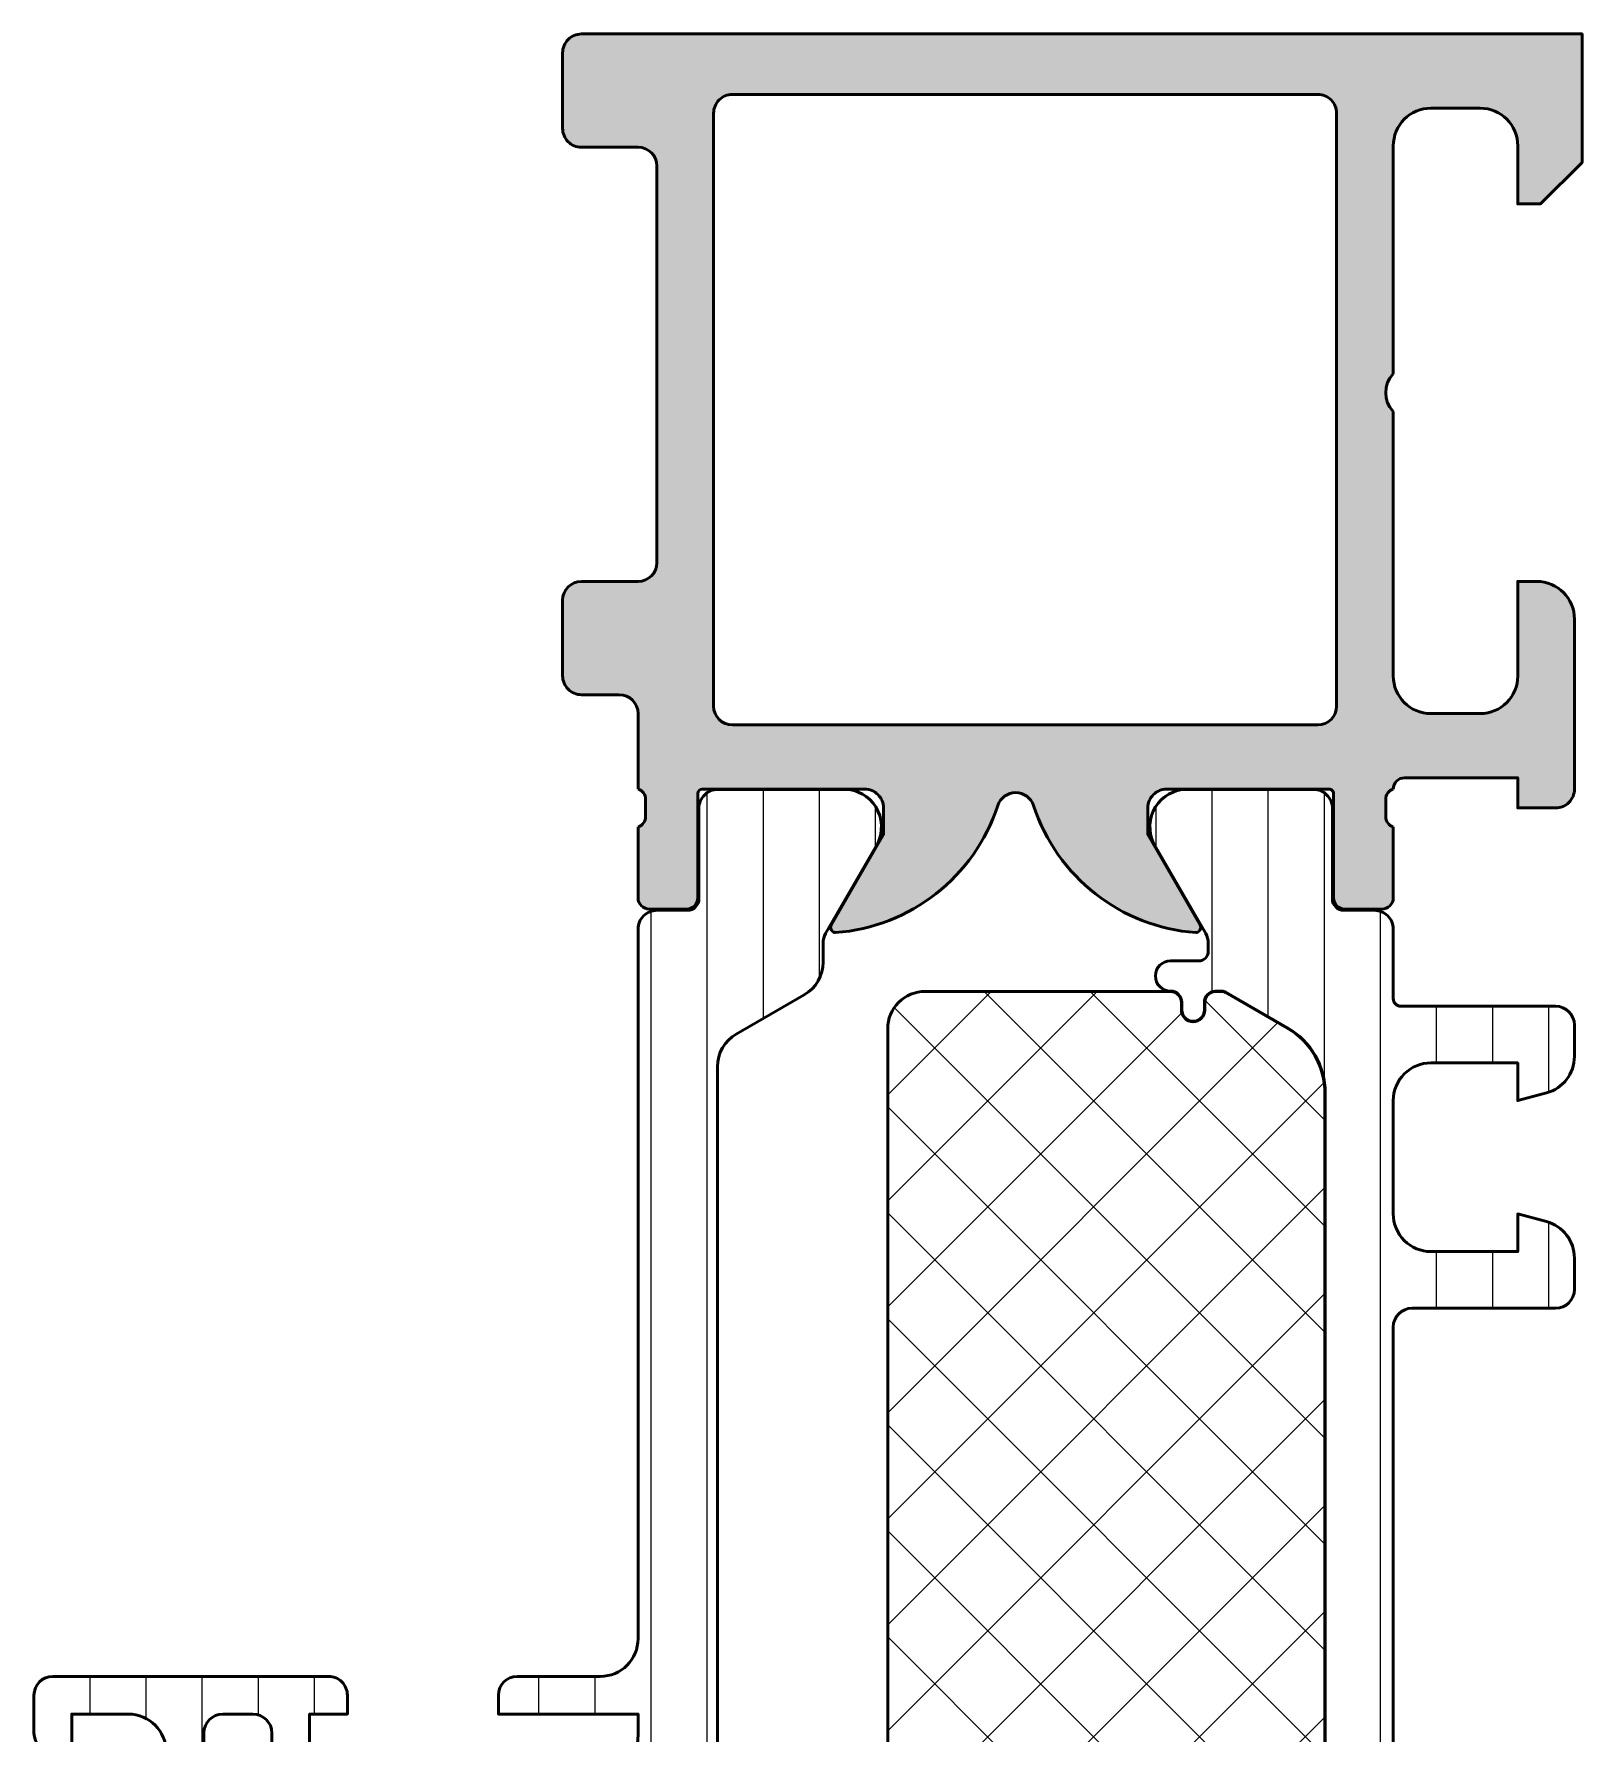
# Model space of a CAD drawing. Extents: x 0 to 71, y 0 to 90.
# Drawn here: x 0 to 41, y 45 to 90 of the extents above; entities that cross this region are included whole.
import ezdxf

# ---------------------------------------------------------------- set-up
doc = ezdxf.new("R2010")
doc.units = 0
for name, color, linetype, lineweight in [('0S-Alu contour', 7, 'Continuous', 50), ('0S-Alu hatch', 252, 'Continuous', 25), ('0S-Plastic contour', 254, 'Continuous', 50), ('0S-Plastic hatch', 253, 'Continuous', 25), ('0S-PT contour', 91, 'Continuous', 50), ('0S-PT hatch', 103, 'Continuous', 25)]:
    doc.layers.add(name, color=color, linetype=linetype, lineweight=lineweight)
pattern_1 = [(90, (0, 0), (-1.4859, 0), [])]

# ---------------------------------------------------------------- blocks, each defined once
blk = doc.blocks.new('245319__EB87BF6F_3D0E_4AD4_B2ED_8E87C9C1F5B0___181157FD_592E_43B1_947E_AB633555C42E_')
at = {"layer": '0S-Plastic hatch'}
h = blk.add_hatch(dxfattribs=at)
h.set_pattern_fill('ANSI31', color=256, scale=0.4680000000000001, angle=45, style=0)
h.set_pattern_definition(pattern_1)
edge = h.paths.add_edge_path()
edge.add_line((35.99999999999975, 66.29000567895663), (35.99999999999975, 64.4500000000472))
edge.add_arc((36.19999999999978, 64.45000000004715), 0.2000000000000384, 180, 269.9999999999919)
edge.add_line((36.19999999999976, 64.25000000004712), (40.29999999999977, 64.25000000004718))
edge.add_ellipse((40.29999999999975, 63.75000000004719), major_axis=(-0.4999999999999858, 0), ratio=1, start_angle=180, end_angle=269.9999999999984, ccw=False)
edge.add_line((40.79999999999974, 63.75000000004719), (40.79999999999974, 62.9192507766728))
edge.add_ellipse((39.79999999999984, 62.91925077667283), major_axis=(-0.999999999999904, 0), ratio=1, start_angle=104.9999999999985, end_angle=180, ccw=False)
edge.add_line((40.05881904510231, 61.95332495038385), (39.29999999999974, 61.75000000004718))
edge.add_line((39.29999999999974, 61.75000000004718), (39.29999999999974, 62.75000000004711))
edge.add_line((39.29999999999974, 62.75000000004711), (36.99999999999978, 62.75000000004716))
edge.add_arc((36.99999999999974, 61.75000000004715), 1.000000000000007, 89.99999999999797, 180)
edge.add_line((35.99999999999974, 61.75000000004715), (35.99999999999975, 58.75000000004716))
edge.add_arc((36.99999999999975, 58.75000000004717), 1.000000000000007, 180, 270.0000000000017)
edge.add_line((36.99999999999978, 57.75000000004716), (39.29999999999974, 57.75000000004716))
edge.add_line((39.29999999999974, 57.75000000004716), (39.29999999999974, 58.75000000004717))
edge.add_line((39.29999999999974, 58.75000000004717), (40.05881904510228, 58.54667504971059))
edge.add_ellipse((39.79999999999979, 57.58074922342157), major_axis=(-0.9999999999999568, 0), ratio=1, start_angle=180, end_angle=255.00000000000068, ccw=False)
edge.add_line((40.79999999999974, 57.58074922342157), (40.79999999999974, 56.75000000004715))
edge.add_ellipse((40.29999999999977, 56.75000000004712), major_axis=(-0.4999999999999681, 0), ratio=1, start_angle=90.00000000000489, end_angle=180, ccw=False)
edge.add_line((40.29999999999981, 56.25000000004715), (36.49999999999975, 56.25000000004716))
edge.add_arc((36.49999999999976, 55.75000000004715), 0.5000000000000071, 90.0000000000016, 180)
edge.add_line((35.99999999999975, 55.75000000004715), (35.99999999999975, 26.74999999999995))
edge.add_arc((36.49999999999973, 26.74999999999996), 0.4999999999999858, 180, 270.0000000000017)
edge.add_line((36.49999999999975, 26.24999999999998), (40.29999999999978, 26.24999999999998))
edge.add_ellipse((40.29999999999978, 25.75000000000001), major_axis=(-0.4999999999999645, 0), ratio=1, start_angle=180, end_angle=269.9999999999992, ccw=False)
edge.add_line((40.79999999999974, 25.75000000000001), (40.79999999999975, 24.91925077662567))
edge.add_ellipse((39.79999999999966, 24.91925077662568), major_axis=(-1.000000000000092, 0), ratio=1, start_angle=104.9999999999998, end_angle=180, ccw=False)
edge.add_line((40.0588190451022, 23.95332495033652), (39.29999999999974, 23.75000000000003))
edge.add_line((39.29999999999974, 23.75000000000003), (39.29999999999974, 24.74999999999995))
edge.add_line((39.29999999999974, 24.74999999999995), (36.99999999999973, 24.74999999999992))
edge.add_arc((36.99999999999968, 23.74999999999999), 0.999999999999936, 89.99999999999714, 180)
edge.add_line((35.99999999999975, 23.74999999999999), (35.99999999999975, 20.74999999999998))
edge.add_arc((36.99999999999974, 20.74999999999997), 1, 180, 270)
edge.add_line((36.99999999999974, 19.74999999999997), (39.29999999999974, 19.74999999999998))
edge.add_line((39.29999999999974, 19.74999999999998), (39.29999999999974, 20.74999999999998))
edge.add_line((39.29999999999974, 20.74999999999998), (40.05881904510228, 20.54667504966336))
edge.add_ellipse((39.79999999999975, 19.58074922337431), major_axis=(-0.999999999999984, 0), ratio=1, start_angle=180, end_angle=254.999999999999, ccw=False)
edge.add_line((40.79999999999974, 19.58074922337431), (40.79999999999974, 18.74999999999992))
edge.add_ellipse((40.29999999999975, 18.74999999999991), major_axis=(-0.4999999999999929, 0), ratio=1, start_angle=90.0000000000008, end_angle=180, ccw=False)
edge.add_line((40.29999999999975, 18.24999999999992), (36.19999999999973, 18.24999999999998))
edge.add_arc((36.19999999999977, 18.04999999999996), 0.2000000000000206, 90.0000000000122, 180)
edge.add_line((35.99999999999975, 18.04999999999996), (35.99999999999975, 16.20999432109047))
edge.add_ellipse((35.50000267890206, 16.20999432109047), major_axis=(-0.4999973210976875, 0), ratio=1, start_angle=89.99969301797472, end_angle=180, ccw=False)
edge.add_line((35.49999999999287, 15.70999699999996), (34.68966866665951, 15.70999699999996))
edge.add_arc((34.68966866665951, 15.40999699999995), 0.3000000000000114, 90, 180)
edge.add_line((34.3896686666595, 15.40999699999995), (34.39000061705653, 13.00999861706367))
edge.add_ellipse((33.89000463961791, 13.00999597743858), major_axis=(-0.4999959774455904, 0), ratio=1, start_angle=89.99969751881582, end_angle=180.0003024817733, ccw=False)
edge.add_line((33.89000199999285, 12.50999999999996), (30.41346050189336, 12.50999999999996))
edge.add_ellipse((30.55577115088471, 13.4998180747228), major_axis=(-0.9999960709244707, 0), ratio=1, start_angle=-32.727016099840625, end_angle=81.8183919481001, ccw=False)
edge.add_line((29.71451850189337, 14.04045299999995), (31.03303562435068, 16.32419195977532))
edge.add_arc((30.60002365369275, 16.57419118792778), 0.4999989808088478, 330.0000347009659, 360.0057751235545)
edge.add_line((31.10002263196169, 16.57424158528533), (31.09999999999033, 16.7999999999824))
edge.add_arc((30.84999999997285, 16.79999999998248), 0.2500000000174793, 0, 89.99999999999349)
edge.add_line((30.84999999997288, 17.04999999999996), (30.09959336060875, 17.04999999999999))
edge.add_ellipse((30.09959336060875, 17.44925907311674), major_axis=(-0.3992590731167524, 0), ratio=1, start_angle=-90, end_angle=90, ccw=False)
edge.add_arc((30.09959336060881, 18.15000000000003), 0.301481853766532, 269.9999999999892, 360)
edge.add_line((30.40107521437534, 18.15000000000003), (30.40107521437533, 18.35057079528622))
edge.add_ellipse((30.7005044190891, 18.35057079528619), major_axis=(-0.2994292047137676, 0), ratio=1, start_angle=180, end_angle=360, ccw=False)
edge.add_line((30.99993362380287, 18.35057079528617), (30.99993362380286, 18.14999999999993))
edge.add_arc((31.29993362380281, 18.14999999999994), 0.2999999999999474, 180, 266.6063607285442)
edge.add_line((31.28217495791437, 17.85052607828749), (31.46501280946028, 17.85052607828744))
edge.add_arc((31.46501280946004, 18.05052607828744), 0.2000000000000028, 270.0000000000692, 300.0000000000661)
edge.add_line((31.56501280946024, 17.87732099753067), (33.19999999999974, 18.82128129211018))
edge.add_arc((32.19999999999978, 20.55333209967904), 1.999999999999963, 299.9999999999989, 360)
edge.add_line((34.19999999999975, 20.55333209967904), (34.19999999999973, 61.94666790036814))
edge.add_arc((32.19999999999983, 61.94666790036811), 1.999999999999907, 0, 60.00000000000036)
edge.add_line((33.19999999999977, 63.67871870793692), (31.56501280946021, 64.62267900251663))
edge.add_arc((31.4650128094603, 64.44947392175968), 0.2000000000000152, 60.0000000000326, 90.00000000003052)
edge.add_line((31.46501280946019, 64.6494739217597), (31.28217495791439, 64.64947392175966))
edge.add_arc((31.29993362380283, 64.3500000000472), 0.2999999999999647, 93.39363927145564, 180)
edge.add_line((30.99993362380287, 64.3500000000472), (30.99993362380285, 64.14942920476093))
edge.add_ellipse((30.7005044190891, 64.14942920476093), major_axis=(-0.2994292047137605, 0), ratio=1, start_angle=0, end_angle=180, ccw=False)
edge.add_line((30.40107521437533, 64.14942920476093), (30.40107521437533, 64.35000000004713))
edge.add_arc((30.09959336060877, 64.35000000004706), 0.3014818537665675, 0, 90.00000000000273)
edge.add_ellipse((30.09959336060875, 65.05074092693039), major_axis=(-0.3992590731167524, 0), ratio=1, start_angle=-90, end_angle=90, ccw=False)
edge.add_line((30.09959336060875, 65.45000000004714), (30.84999999997284, 65.45000000004717))
edge.add_arc((30.84999999997285, 65.70000000006466), 0.2500000000174936, 269.9999999999984, 360)
edge.add_line((31.09999999999034, 65.70000000006465), (31.10002263196169, 65.9257584147615))
edge.add_arc((30.6000226344741, 65.92580853907533), 0.5000000000000318, 359.9942561767659, 389.9999965993444)
edge.add_line((31.03303535120451, 66.1758085133749), (29.71451850189337, 68.45954700004715))
edge.add_ellipse((30.5557711508847, 69.0001819253243), major_axis=(-0.9999960709244641, 0), ratio=1, start_angle=-81.81839194810101, end_angle=32.72701609984068, ccw=False)
edge.add_line((30.41346050189336, 69.99000000004715), (33.89000199999284, 69.99000000004715))
edge.add_ellipse((33.89000463961791, 69.49000402260852), major_axis=(-0.4999959774455975, 0), ratio=1, start_angle=179.9996975182268, end_angle=270.00030248118503, ccw=False)
edge.add_line((34.39000061705654, 69.49000138297832), (34.3896686666595, 67.09000300004716))
edge.add_arc((34.68966866665951, 67.09000300004716), 0.3000000000000114, 180, 269.9999999999986)
edge.add_line((34.68966866665951, 66.79000300004715), (35.49999999999287, 66.79000300004715))
edge.add_ellipse((35.50000267890205, 66.29000567895663), major_axis=(-0.4999973210976948, 0), ratio=1, start_angle=180, end_angle=270.00030698202454, ccw=False)
at = {"layer": '0S-Plastic contour', "color": 7}
for points in [[(30.41346050189336, 69.99000000004715), (33.89000199999284, 69.99000000004715)], [(34.39000061705654, 69.49000138297832), (34.3896686666595, 67.09000300004716)], [(31.03303535120451, 66.1758085133749), (29.71451850189337, 68.45954700004715)], [(34.68966866665951, 66.79000300004715), (35.49999999999287, 66.79000300004715)], [(35.99999999999975, 66.29000567895663), (35.99999999999975, 64.4500000000472)], [(31.09999999999034, 65.70000000006465), (31.10002263196169, 65.9257584147615)], [(30.09959336060875, 65.45000000004714), (30.84999999997284, 65.45000000004717)], [(31.46501280946019, 64.6494739217597), (31.28217495791439, 64.64947392175966)], [(33.19999999999977, 63.67871870793692), (31.56501280946021, 64.62267900251663)], [(30.40107521437533, 64.14942920476093), (30.40107521437533, 64.35000000004713)], [(30.99993362380287, 64.3500000000472), (30.99993362380285, 64.14942920476093)], [(36.19999999999976, 64.25000000004712), (40.29999999999977, 64.25000000004718)], [(40.79999999999974, 63.75000000004719), (40.79999999999974, 62.9192507766728)], [(40.05881904510231, 61.95332495038385), (39.29999999999974, 61.75000000004718), (39.29999999999974, 62.75000000004711), (36.99999999999978, 62.75000000004716)], [(34.19999999999975, 20.55333209967904), (34.19999999999973, 61.94666790036814)], [(35.99999999999974, 61.75000000004715), (35.99999999999975, 58.75000000004716)], [(36.99999999999978, 57.75000000004716), (39.29999999999974, 57.75000000004716), (39.29999999999974, 58.75000000004717), (40.05881904510228, 58.54667504971059)], [(40.79999999999974, 57.58074922342157), (40.79999999999974, 56.75000000004715)], [(40.29999999999981, 56.25000000004715), (36.49999999999975, 56.25000000004716)], [(35.99999999999975, 55.75000000004715), (35.99999999999975, 26.74999999999995)], [(36.49999999999975, 26.24999999999998), (40.29999999999978, 26.24999999999998)], [(40.79999999999974, 25.75000000000001), (40.79999999999975, 24.91925077662567)], [(40.0588190451022, 23.95332495033652), (39.29999999999974, 23.75000000000003), (39.29999999999974, 24.74999999999995), (36.99999999999973, 24.74999999999992)], [(35.99999999999975, 23.74999999999999), (35.99999999999975, 20.74999999999998)], [(36.99999999999974, 19.74999999999997), (39.29999999999974, 19.74999999999998), (39.29999999999974, 20.74999999999998), (40.05881904510228, 20.54667504966336)], [(40.79999999999974, 19.58074922337431), (40.79999999999974, 18.74999999999992)], [(31.56501280946024, 17.87732099753067), (33.19999999999974, 18.82128129211018)], [(30.40107521437534, 18.15000000000003), (30.40107521437533, 18.35057079528622)], [(30.99993362380287, 18.35057079528617), (30.99993362380286, 18.14999999999993)], [(35.99999999999975, 18.04999999999996), (35.99999999999975, 16.20999432109047)], [(40.29999999999975, 18.24999999999992), (36.19999999999973, 18.24999999999998)], [(31.28217495791437, 17.85052607828749), (31.46501280946028, 17.85052607828744)], [(30.84999999997288, 17.04999999999996), (30.09959336060875, 17.04999999999999)], [(31.10002263196169, 16.57424158528533), (31.09999999999033, 16.7999999999824)], [(29.71451850189337, 14.04045299999995), (31.03303562435068, 16.32419195977532)], [(34.3896686666595, 15.40999699999995), (34.39000061705653, 13.00999861706367)], [(35.49999999999287, 15.70999699999996), (34.68966866665951, 15.70999699999996)], [(33.89000199999285, 12.50999999999996), (30.41346050189336, 12.50999999999996)]]:
    blk.add_lwpolyline(points, dxfattribs=at)
at = {"layer": '0S-Plastic contour', "color": 7, "extrusion": (0, 0, -1)}
for centre, radius, start, end in [((-30.5557711508847, 69.0001819253243), 0.9999960709244641, 327.2729839001593, 81.81839194810097), ((-33.89000463961791, 69.49000402260852), 0.4999959774455975, 89.99969751881494, 180.0003024817733), ((-35.50000267890205, 66.29000567895663), 0.4999973210976948, 89.99969301797543, 180), ((-30.09959336060875, 65.05074092693039), 0.3992590731167524, 270, 90), ((-30.7005044190891, 64.14942920476093), 0.2994292047137605, 180, 0), ((-40.29999999999975, 63.75000000004719), 0.4999999999999858, 90.0000000000016, 180), ((-39.79999999999984, 62.91925077667283), 0.999999999999904, 180, 255.0000000000015), ((-39.79999999999979, 57.58074922342157), 0.9999999999999568, 104.9999999999993, 180), ((-40.29999999999977, 56.75000000004712), 0.4999999999999681, 180, 269.9999999999951), ((-40.29999999999978, 25.75000000000001), 0.4999999999999645, 90.00000000000081, 180), ((-39.79999999999966, 24.91925077662568), 1.000000000000092, 180, 255.0000000000002), ((-39.79999999999975, 19.58074922337431), 0.999999999999984, 105.000000000001, 180), ((-30.7005044190891, 18.35057079528619), 0.2994292047137676, 0, 180), ((-40.29999999999975, 18.74999999999991), 0.4999999999999929, 180, 269.9999999999992), ((-30.09959336060875, 17.44925907311674), 0.3992590731167524, 270, 90), ((-35.50000267890206, 16.20999432109047), 0.4999973210976876, 180, 270.0003069820253), ((-30.55577115088471, 13.4998180747228), 0.9999960709244707, 278.1816080518999, 32.72701609984063), ((-33.89000463961791, 13.00999597743858), 0.4999959774455904, 179.9996975182267, 270.0003024811842)]:
    blk.add_arc(centre, radius, start, end, dxfattribs=at)
at = {"layer": '0S-Plastic contour', "color": 7}
for centre, radius, start, end in [((34.68966866665951, 67.09000300004716), 0.3000000000000114, 180, 269.9999999999986), ((30.6000226344741, 65.92580853907533), 0.5000000000000318, 359.9942561767659, 29.99999659934434), ((30.84999999997285, 65.70000000006466), 0.2500000000174936, 269.9999999999984, 0), ((30.09959336060877, 64.35000000004706), 0.3014818537665675, 0, 90.00000000000273), ((31.29993362380283, 64.3500000000472), 0.2999999999999647, 93.39363927145564, 180), ((31.4650128094603, 64.44947392175968), 0.2000000000000152, 60.0000000000326, 90.00000000003052), ((36.19999999999978, 64.45000000004715), 0.2000000000000384, 180, 269.9999999999919), ((32.19999999999983, 61.94666790036811), 1.999999999999907, 0, 60.00000000000036), ((36.99999999999974, 61.75000000004715), 1.000000000000007, 89.99999999999797, 180), ((36.99999999999975, 58.75000000004717), 1.000000000000007, 180, 270.0000000000017), ((36.49999999999976, 55.75000000004715), 0.5000000000000071, 90.0000000000016, 180), ((36.49999999999973, 26.74999999999996), 0.4999999999999858, 180, 270.0000000000017), ((36.99999999999968, 23.74999999999999), 0.999999999999936, 89.99999999999714, 180), ((36.99999999999974, 20.74999999999997), 1, 180, 270), ((32.19999999999978, 20.55333209967904), 1.999999999999963, 299.9999999999989, 0), ((30.09959336060881, 18.15000000000003), 0.301481853766532, 269.9999999999892, 0), ((31.29993362380281, 18.14999999999994), 0.2999999999999474, 180, 266.6063607285442), ((36.19999999999977, 18.04999999999996), 0.2000000000000206, 90.0000000000122, 180), ((31.46501280946004, 18.05052607828744), 0.2000000000000028, 270.0000000000692, 300.0000000000661), ((30.84999999997285, 16.79999999998248), 0.2500000000174793, 0, 89.99999999999349), ((30.60002365369275, 16.57419118792778), 0.4999989808088478, 330.0000347009659, 0.0057751235544622), ((34.68966866665951, 15.40999699999995), 0.3000000000000114, 90, 180)]:
    blk.add_arc(centre, radius, start, end, dxfattribs=at)
blk = doc.blocks.new('465380__1A079F5E_1684_4C01_B146_A7BC6C5AA11B_')
at = {"layer": '0S-PT hatch'}
h = blk.add_hatch(dxfattribs=at)
h.set_pattern_fill('ANSI37', color=256, scale=0.625, angle=90, style=0)
h.set_pattern_definition([(135, (0, 0), (-1.403165018917055, -1.403165018917055), []), (225, (0, 0), (1.403165018917055, -1.403165018917055), [])])
edge = h.paths.add_edge_path()
edge.add_line((23.59999999999975, 17.85979668030449), (30.10107521437534, 17.85979668030448))
edge.add_arc((30.10107521437533, 18.14979668030449), 0.2900000000000098, 270.0000000000014, 360)
edge.add_line((30.39107521437534, 18.14979668030449), (30.39107521437534, 18.35036747559074))
edge.add_ellipse((30.7005044190891, 18.35036747559074), major_axis=(-0.3094292047137586, 0), ratio=1, start_angle=180, end_angle=360, ccw=False)
edge.add_line((31.00993362380286, 18.35036747559074), (31.00993362380286, 18.14979668030449))
edge.add_arc((31.29993362380285, 18.14979668030449), 0.2899999999999849, 180, 266.5483281938148)
edge.add_line((31.28247370832801, 17.86032275859201), (31.46501280946021, 17.86032275859201))
edge.add_arc((31.4650128094602, 18.050322758592), 0.1899999999999906, 270.0000000000021, 300.000000000002)
edge.add_line((31.5600128094602, 17.88577793187296), (33.19499999999974, 18.82973822645254))
edge.add_arc((32.19999999999976, 20.55312877998357), 1.989999999999987, 299.9999999999994, 360)
edge.add_line((34.18999999999975, 20.55312877998357), (34.18999999999974, 61.9464645806726))
edge.add_arc((32.19999999999976, 61.9464645806726), 1.98999999999998, 0, 60.00000000000021)
edge.add_line((33.19499999999974, 63.66985513420361), (31.56001280946018, 64.61381542878318))
edge.add_arc((31.4650128094602, 64.4492706020642), 0.1899999999999257, 59.99999999999241, 89.99999999999358)
edge.add_line((31.46501280946022, 64.63927060206414), (31.28247370832781, 64.63927060206414))
edge.add_arc((31.29993362380286, 64.34979668035166), 0.2900000000000036, 93.45167180623, 180)
edge.add_line((31.00993362380286, 64.34979668035166), (31.00993362380285, 64.1492258850654))
edge.add_ellipse((30.69996681190129, 64.1492258850654), major_axis=(-0.3099668119015604, 0), ratio=1, start_angle=0, end_angle=180, ccw=False)
edge.add_line((30.38999999999973, 64.1492258850654), (30.38999999999973, 64.34979668030448))
edge.add_arc((30.09959336060872, 64.34979668030446), 0.2904066393910085, 0, 90.0000000000042)
edge.add_line((30.0995933606087, 64.64020331969547), (23.60000000001702, 64.64020331974258))
edge.add_arc((23.59999999999972, 63.65020331974261), 0.9899999999999664, 89.99999999899825, 180)
edge.add_line((22.60999999999975, 63.65020331974261), (22.60999999999974, 18.84979668030448))
edge.add_arc((23.59999999999975, 18.84979668030449), 0.9900000000000019, 180, 270)
at = {"layer": '0S-PT contour', "color": 7}
for points in [[(30.0995933606087, 64.64020331969547), (23.60000000001702, 64.64020331974258)], [(31.46501280946022, 64.63927060206414), (31.28247370832781, 64.63927060206414)], [(33.19499999999974, 63.66985513420361), (31.56001280946018, 64.61381542878318)], [(30.38999999999973, 64.1492258850654), (30.38999999999973, 64.34979668030448)], [(31.00993362380286, 64.34979668035166), (31.00993362380285, 64.1492258850654)], [(22.60999999999975, 63.65020331974261), (22.60999999999974, 18.84979668030448)], [(34.18999999999975, 20.55312877998357), (34.18999999999974, 61.9464645806726)], [(31.5600128094602, 17.88577793187296), (33.19499999999974, 18.82973822645254)], [(30.39107521437534, 18.14979668030449), (30.39107521437534, 18.35036747559074)], [(31.00993362380286, 18.35036747559074), (31.00993362380286, 18.14979668030449)], [(23.59999999999975, 17.85979668030449), (30.10107521437534, 17.85979668030448)], [(31.28247370832801, 17.86032275859201), (31.46501280946021, 17.86032275859201)]]:
    blk.add_lwpolyline(points, dxfattribs=at)
for centre, radius, start, end in [((23.59999999999972, 63.65020331974261), 0.9899999999999664, 89.99999999899825, 180), ((30.09959336060872, 64.34979668030446), 0.2904066393910085, 0, 90.0000000000042), ((31.29993362380286, 64.34979668035166), 0.2900000000000036, 93.45167180623, 180), ((31.4650128094602, 64.4492706020642), 0.1899999999999257, 59.99999999999241, 89.99999999999358), ((32.19999999999976, 61.9464645806726), 1.98999999999998, 0, 60.00000000000021), ((32.19999999999976, 20.55312877998357), 1.989999999999987, 299.9999999999994, 0), ((23.59999999999975, 18.84979668030449), 0.9900000000000019, 180, 270), ((30.10107521437533, 18.14979668030449), 0.2900000000000098, 270.0000000000014, 0), ((31.29993362380285, 18.14979668030449), 0.2899999999999849, 180, 266.5483281938148), ((31.4650128094602, 18.050322758592), 0.1899999999999906, 270.0000000000021, 300.000000000002)]:
    blk.add_arc(centre, radius, start, end, dxfattribs=at)
at = {"layer": '0S-PT contour', "color": 7, "extrusion": (0, 0, -1)}
for centre, radius, start, end in [((-30.69996681190129, 64.1492258850654), 0.3099668119015604, 180, 0), ((-30.7005044190891, 18.35036747559074), 0.3094292047137586, 0, 180)]:
    blk.add_arc(centre, radius, start, end, dxfattribs=at)
blk = doc.blocks.new('245319__BC444FE0_4635_49BE_BCD5_2FB3106B69DB___D9DA231F_C6B2_4F55_BB25_61499AB51824_')
at = {"layer": '0S-Plastic hatch'}
h = blk.add_hatch(dxfattribs=at)
h.set_pattern_fill('ANSI31', color=256, scale=0.4680000000000001, angle=45, style=0)
h.set_pattern_definition(pattern_1)
edge = h.paths.add_edge_path()
edge.add_line((16.00004199033086, 66.2900056789164), (16.00004199033084, 47.50005420464279))
edge.add_ellipse((15.00004199033083, 47.50005420464279), major_axis=(-1.000000000000007, 0), ratio=1, start_angle=90, end_angle=180, ccw=False)
edge.add_line((15.00004199033083, 46.50005420464277), (12.80004199033102, 46.50005420464277))
edge.add_arc((12.80004199033104, 46.00005420464277), 0.5000000000000071, 90.0000000000016, 180)
edge.add_line((12.30004199033103, 46.00005420464277), (12.30004199033104, 45.50005420464278))
edge.add_line((12.30004199033104, 45.50005420464278), (16.00004199033083, 45.50005420464278))
edge.add_line((16.00004199033083, 45.50005420464278), (16.00004199033083, 45.00005420464278))
edge.add_ellipse((14.00004199033084, 45.00005420464278), major_axis=(-1.999999999999992, 0), ratio=1, start_angle=90, end_angle=180, ccw=False)
edge.add_line((14.00004199033084, 43.00005420464279), (8.300041990331025, 43.00005420464277))
edge.add_ellipse((8.300041990331032, 44.00005420464276), major_axis=(-0.9999999999999928, 0), ratio=1, start_angle=0, end_angle=89.9999999999996, ccw=False)
edge.add_line((7.300041990331038, 44.00005420464276), (7.300041990331031, 45.50005420464277))
edge.add_line((7.300041990331031, 45.50005420464277), (8.300041990331039, 45.50005420464278))
edge.add_line((8.300041990331039, 45.50005420464278), (8.300041990331039, 46.00005420464277))
edge.add_arc((7.800041990331038, 46.00005420464277), 0.5, 0, 90.00000000000081)
edge.add_line((7.800041990331031, 46.50005420464277), (0.500041990330857, 46.50000000000002))
edge.add_arc((0.500041990330857, 46.00000000000002), 0.5, 90, 180)
edge.add_line((4.19903308568e-05, 46.00000000000002), (4.19903308568e-05, 45.00005420464279))
edge.add_arc((0.500041990330857, 45.00005420464278), 0.5, 180, 270)
edge.add_line((0.500041990330857, 44.50005420464278), (1.000041990330856, 44.50005420464278))
edge.add_line((1.000041990330856, 44.50005420464278), (1.000041990330856, 45.50005420464278))
edge.add_line((1.000041990330856, 45.50005420464278), (2.500041990330856, 45.50005420464278))
edge.add_ellipse((2.500041990330856, 44.50005420464278), major_axis=(-1, 0), ratio=1, start_angle=180, end_angle=270, ccw=False)
edge.add_line((3.500041990330856, 44.50005420464278), (3.500041990330856, 40.50005420464279))
edge.add_ellipse((2.500041990330856, 40.50005420464278), major_axis=(-1, 0), ratio=1, start_angle=90, end_angle=180, ccw=False)
edge.add_line((2.500041990330856, 39.50005420464278), (1.000041990330856, 39.50005420464278))
edge.add_line((1.000041990330856, 39.50005420464278), (1.000041990330856, 40.50005420464278))
edge.add_line((1.000041990330856, 40.50005420464278), (0.5000000000000285, 40.50005420464278))
edge.add_arc((0.5000000000000285, 40.00005420464278), 0.5, 90, 180)
edge.add_line((2.84e-14, 40.00005420464278), (1.42e-14, 16.20999432108365))
edge.add_arc((0.4999973210908309, 16.20999432108365), 0.4999973210908167, 180, 270.0003069820262)
edge.add_line((0.5000000000000285, 15.70999700000001), (1.310331333333365, 15.70999700000001))
edge.add_ellipse((1.310331333333351, 15.40999700000002), major_axis=(-0.2999999999999989, 0), ratio=1, start_angle=180, end_angle=269.99999999999727, ccw=False)
edge.add_line((1.61033133333335, 15.40999700000002), (1.609999382936337, 13.00999861706371))
edge.add_arc((2.109995360374952, 13.00999597743863), 0.4999959774455833, 179.9996975182267, 270.0003024811867)
edge.add_line((2.109998000000032, 12.51000000000002), (5.438166910264541, 12.51000000000001))
edge.add_arc((5.438166910264541, 13.51000000000001), 1.000000000000001, 270, 389.5194087327976)
edge.add_line((6.308355749616824, 14.00271836160909), (4.521986761255675, 17.08262158262516))
edge.add_ellipse((4.980014086611419, 17.36313034030484), major_axis=(-0.5370979369794057, 0), ratio=1, start_angle=-88.32945715023197, end_angle=31.484469290444395, ccw=False)
edge.add_line((4.964356423750274, 17.90000000000006), (17.60004199033066, 17.89999999999989))
edge.add_arc((17.60004199033067, 18.39999999999989), 0.4999999999999965, 269.9999999999992, 360)
edge.add_line((18.10004199033067, 18.39999999999989), (18.10004199033067, 62.64722325026709))
edge.add_ellipse((19.10004199033066, 62.64722325026711), major_axis=(-0.9999999999999857, 0), ratio=1, start_angle=299.99999999999943, end_angle=360, ccw=False)
edge.add_line((18.60004199033067, 63.51324865405154), (20.40004199033056, 64.55247913859273))
edge.add_arc((19.90004199033068, 65.41850454237716), 0.9999999999999513, 299.9999999999941, 360)
edge.add_line((20.90004199033063, 65.41850454237716), (20.90004199033067, 65.92584774310484))
edge.add_ellipse((21.40004199033061, 65.92584774310482), major_axis=(-0.4999999999999432, 0), ratio=1, start_angle=330.00000340065725, end_angle=360, ccw=False)
edge.add_line((20.96702927360028, 66.17584771740434), (22.2855234884303, 68.45954700000001))
edge.add_arc((21.44427083943895, 69.00018192527718), 0.9999960709244836, 327.2729839001591, 441.8183919481005)
edge.add_line((21.5865814884303, 69.99000000000004), (18.11003999033087, 69.99000000000004))
edge.add_arc((18.11003735070579, 69.49000402256141), 0.4999959774455975, 89.9996975188125, 180.0003024817733)
edge.add_line((17.61004137326716, 69.49000138293121), (17.61037332366417, 67.090003))
edge.add_ellipse((17.31037332366419, 67.09000300000001), major_axis=(-0.2999999999999758, 0), ratio=1, start_angle=89.99999999999591, end_angle=180, ccw=False)
edge.add_line((17.31037332366417, 66.79000300000004), (16.50004199033083, 66.79000299999998))
edge.add_arc((16.50003931142162, 66.2900056789164), 0.4999973210907599, 89.99969301797297, 180)
edge = h.paths.add_edge_path()
edge.add_line((8.300041990331051, 42.00005420464278), (14.05127620203449, 42.00005420464276))
edge.add_ellipse((14.05127620203449, 41.50005420464276), major_axis=(-0.5, 0), ratio=1, start_angle=152.0000000000005, end_angle=270, ccw=False)
edge.add_line((14.49274999846396, 41.26531842324982), (9.79322121597032, 32.42679026735722))
edge.add_ellipse((9.351747419540857, 32.66152604875017), major_axis=(-0.5000000000000014, 0), ratio=1, start_angle=32.999999999999716, end_angle=151.9999999999997, ccw=False)
edge.add_line((8.932412135568143, 32.38920653124266), (4.580706706358142, 39.09024525452482))
edge.add_ellipse((5.000041990330856, 39.36256477203233), major_axis=(-0.5000000000000008, 0), ratio=1, start_angle=0, end_angle=32.999999999999716, ccw=False)
edge.add_line((4.500041990330856, 39.36256477203233), (4.500041990330856, 45.00005420464279))
edge.add_ellipse((5.000041990330856, 45.00005420464278), major_axis=(-0.5, 0), ratio=1, start_angle=270.00000000000165, end_angle=360, ccw=False)
edge.add_line((5.000041990330842, 45.50005420464278), (5.800041990331038, 45.50005420464279))
edge.add_ellipse((5.800041990331024, 45.00005420464277), major_axis=(-0.5000000000000142, 0), ratio=1, start_angle=180, end_angle=269.9999999999984, ccw=False)
edge.add_line((6.300041990331038, 45.00005420464277), (6.300041990331038, 44.00005420464279))
edge.add_arc((8.300041990331051, 44.00005420464279), 2.000000000000014, 180, 270)
edge = h.paths.add_edge_path()
edge.add_ellipse((10.84626403443774, 30.3601722756317), major_axis=(-0.5000000000000011, 0), ratio=1, start_angle=-28.000000000000398, end_angle=32.999999999999716, ccw=False)
edge.add_line((10.40479023800827, 30.59490805702465), (16.15856819390122, 41.41619053439884))
edge.add_ellipse((16.60004199033069, 41.18145475300591), major_axis=(-0.5, 0), ratio=1, start_angle=180, end_angle=332.0000000000005, ccw=False)
edge.add_line((17.10004199033068, 41.18145475300591), (17.10004199033066, 21.50013119178355))
edge.add_ellipse((16.60004199033066, 21.50013119178355), major_axis=(-0.4999999999999965, 0), ratio=1, start_angle=33.00000000000051, end_angle=180, ccw=False)
edge.add_line((16.18070670635796, 21.22781167427604), (10.42692875046502, 30.08785275812419))
edge = h.paths.add_edge_path()
edge.add_line((4.577163266420285, 19.63473578139301), (9.331245795884094, 28.57586461299624))
edge.add_ellipse((9.772719592313557, 28.34112883160329), major_axis=(-0.4999999999999981, 0), ratio=1, start_angle=213, end_angle=332.0000000000003, ccw=False)
edge.add_line((10.19205487628626, 28.61344834911081), (15.99849183128671, 19.67231951750743))
edge.add_ellipse((15.57915654731399, 19.39999999999992), major_axis=(-0.5, 0), ratio=1, start_angle=89.9999999999992, end_angle=212.9999999999997, ccw=False)
edge.add_line((15.57915654731398, 18.89999999999992), (5.018637062849734, 18.90000000000006))
edge.add_ellipse((5.018637062849748, 19.40000000000006), major_axis=(-0.5, 0), ratio=1, start_angle=-28.000000000000398, end_angle=89.9999999999983, ccw=False)
edge = h.paths.add_edge_path()
edge.add_line((8.719676773846137, 30.40774682332881), (2.881843629233472, 19.42837952797976))
edge.add_ellipse((2.000041990330856, 19.90000000000006), major_axis=(-0.9999999999999937, 0), ratio=1, start_angle=0, end_angle=151.8604636096525, ccw=False)
edge.add_line((1.000041990330863, 19.90000000000006), (1.000041990330856, 38.00005420464277))
edge.add_ellipse((1.500041990330856, 38.00005420464278), major_axis=(-0.5, 0), ratio=1, start_angle=270, end_angle=360, ccw=False)
edge.add_line((1.500041990330856, 38.50005420464278), (3.500140112933593, 38.50005420464279))
edge.add_ellipse((3.500140112933593, 38.00005420464279), major_axis=(-0.5, 0), ratio=1, start_angle=212.9999999999997, end_angle=270, ccw=False)
edge.add_line((3.919475396906307, 38.2723737221503), (8.697538261389388, 30.91480212222927))
edge.add_ellipse((8.278202977416676, 30.64248260472176), major_axis=(-0.5000000000000008, 0), ratio=1, start_angle=151.9999999999997, end_angle=212.9999999999997, ccw=False)
at = {"layer": '0S-Alu contour', "color": 7}
for points in [[(5.000041990330842, 45.50005420464278), (5.800041990331038, 45.50005420464279)], [(4.500041990330856, 39.36256477203233), (4.500041990330856, 45.00005420464279)], [(6.300041990331038, 45.00005420464277), (6.300041990331038, 44.00005420464279)], [(8.300041990331051, 42.00005420464278), (14.05127620203449, 42.00005420464276)], [(10.40479023800827, 30.59490805702465), (16.15856819390122, 41.41619053439884)], [(14.49274999846396, 41.26531842324982), (9.79322121597032, 32.42679026735722)], [(17.10004199033068, 41.18145475300591), (17.10004199033066, 21.50013119178355)], [(8.932412135568143, 32.38920653124266), (4.580706706358142, 39.09024525452482)], [(1.500041990330856, 38.50005420464278), (3.500140112933593, 38.50005420464279)], [(3.919475396906307, 38.2723737221503), (8.697538261389388, 30.91480212222927)], [(1.000041990330863, 19.90000000000006), (1.000041990330856, 38.00005420464277)], [(8.719676773846137, 30.40774682332881), (2.881843629233472, 19.42837952797976)], [(16.18070670635796, 21.22781167427604), (10.42692875046502, 30.08785275812419)], [(4.577163266420285, 19.63473578139301), (9.331245795884094, 28.57586461299624)], [(10.19205487628626, 28.61344834911081), (15.99849183128671, 19.67231951750743)], [(15.57915654731398, 18.89999999999992), (5.018637062849734, 18.90000000000006)]]:
    blk.add_lwpolyline(points, dxfattribs=at)
at = {"layer": '0S-Alu contour', "color": 7, "extrusion": (0, 0, -1)}
for centre, radius, start, end in [((-5.000041990330856, 45.00005420464278), 0.5, 0, 89.99999999999837), ((-5.800041990331024, 45.00005420464277), 0.5000000000000142, 90.0000000000016, 180), ((-14.05127620203449, 41.50005420464276), 0.5, 90, 207.9999999999996), ((-16.60004199033069, 41.18145475300591), 0.5, 27.99999999999949, 180), ((-5.000041990330856, 39.36256477203233), 0.5000000000000008, 327.0000000000003, 0), ((-1.500041990330856, 38.00005420464278), 0.5, 0, 90), ((-3.500140112933593, 38.00005420464279), 0.5, 90, 147.0000000000003), ((-9.351747419540857, 32.66152604875017), 0.5000000000000014, 208.0000000000004, 327.0000000000003), ((-8.278202977416676, 30.64248260472176), 0.5000000000000008, 147.0000000000003, 208.0000000000004), ((-10.84626403443774, 30.3601722756317), 0.5000000000000011, 327.0000000000003, 28.00000000000039), ((-9.772719592313557, 28.34112883160329), 0.4999999999999981, 27.99999999999969, 147), ((-16.60004199033066, 21.50013119178355), 0.4999999999999965, 180, 326.9999999999995), ((-2.000041990330856, 19.90000000000006), 0.9999999999999937, 208.1395363903476, 0), ((-5.018637062849748, 19.40000000000006), 0.5, 270.0000000000017, 28.00000000000039), ((-15.57915654731399, 19.39999999999992), 0.5, 147.0000000000003, 270.0000000000008)]:
    blk.add_arc(centre, radius, start, end, dxfattribs=at)
at = {"layer": '0S-Alu contour', "color": 7}
blk.add_arc((8.300041990331051, 44.00005420464279), 2.000000000000014, 180, 270, dxfattribs=at)
at = {"layer": '0S-Plastic contour', "color": 7}
for points in [[(21.5865814884303, 69.99000000000004), (18.11003999033087, 69.99000000000004)], [(17.61004137326716, 69.49000138293121), (17.61037332366417, 67.090003)], [(20.96702927360028, 66.17584771740434), (22.2855234884303, 68.45954700000001)], [(17.31037332366417, 66.79000300000004), (16.50004199033083, 66.79000299999998)], [(16.00004199033086, 66.2900056789164), (16.00004199033084, 47.50005420464279)], [(20.90004199033063, 65.41850454237716), (20.90004199033067, 65.92584774310484)], [(18.60004199033067, 63.51324865405154), (20.40004199033056, 64.55247913859273)], [(18.10004199033067, 18.39999999999989), (18.10004199033067, 62.64722325026709)], [(7.800041990331031, 46.50005420464277), (0.500041990330857, 46.50000000000002)], [(15.00004199033083, 46.50005420464277), (12.80004199033102, 46.50005420464277)], [(4.19903308568e-05, 46.00000000000002), (4.19903308568e-05, 45.00005420464279)], [(7.300041990331038, 44.00005420464276), (7.300041990331031, 45.50005420464277), (8.300041990331039, 45.50005420464278), (8.300041990331039, 46.00005420464277)], [(12.30004199033103, 46.00005420464277), (12.30004199033104, 45.50005420464278), (16.00004199033083, 45.50005420464278), (16.00004199033083, 45.00005420464278)], [(0.500041990330857, 44.50005420464278), (1.000041990330856, 44.50005420464278), (1.000041990330856, 45.50005420464278), (2.500041990330856, 45.50005420464278)], [(3.500041990330856, 44.50005420464278), (3.500041990330856, 40.50005420464279)], [(14.00004199033084, 43.00005420464279), (8.300041990331025, 43.00005420464277)], [(2.500041990330856, 39.50005420464278), (1.000041990330856, 39.50005420464278), (1.000041990330856, 40.50005420464278), (0.5000000000000285, 40.50005420464278)], [(2.84e-14, 40.00005420464278), (1.42e-14, 16.20999432108365)], [(4.964356423750274, 17.90000000000006), (17.60004199033066, 17.89999999999989)], [(6.308355749616824, 14.00271836160909), (4.521986761255675, 17.08262158262516)], [(0.5000000000000285, 15.70999700000001), (1.310331333333365, 15.70999700000001)], [(1.61033133333335, 15.40999700000002), (1.609999382936337, 13.00999861706371)], [(2.109998000000032, 12.51000000000002), (5.438166910264541, 12.51000000000001)]]:
    blk.add_lwpolyline(points, dxfattribs=at)
for centre, radius, start, end in [((18.11003735070579, 69.49000402256141), 0.4999959774455975, 89.9996975188125, 180.0003024817733), ((21.44427083943895, 69.00018192527718), 0.9999960709244836, 327.2729839001591, 81.81839194810047), ((16.50003931142162, 66.2900056789164), 0.4999973210907599, 89.99969301797297, 180), ((19.90004199033068, 65.41850454237716), 0.9999999999999513, 299.9999999999941, 0), ((0.500041990330857, 46.00000000000002), 0.5, 90, 180), ((7.800041990331038, 46.00005420464277), 0.5, 0, 90.00000000000081), ((12.80004199033104, 46.00005420464277), 0.5000000000000071, 90.0000000000016, 180), ((0.500041990330857, 45.00005420464278), 0.5, 180, 270), ((0.5000000000000285, 40.00005420464278), 0.5, 90, 180), ((17.60004199033067, 18.39999999999989), 0.4999999999999965, 269.9999999999992, 0), ((0.4999973210908309, 16.20999432108365), 0.4999973210908167, 180, 270.0003069820262), ((5.438166910264541, 13.51000000000001), 1.000000000000001, 270, 29.51940873279755), ((2.109995360374952, 13.00999597743863), 0.4999959774455833, 179.9996975182267, 270.0003024811867)]:
    blk.add_arc(centre, radius, start, end, dxfattribs=at)
at = {"layer": '0S-Plastic contour', "color": 7, "extrusion": (0, 0, -1)}
for centre, radius, start, end in [((-17.31037332366419, 67.09000300000001), 0.2999999999999758, 180, 270.0000000000041), ((-21.40004199033061, 65.92584774310482), 0.4999999999999432, 0, 29.99999659934277), ((-19.10004199033066, 62.64722325026711), 0.9999999999999857, 0, 60.00000000000056), ((-15.00004199033083, 47.50005420464279), 1.000000000000007, 180, 270), ((-2.500041990330856, 44.50005420464278), 1, 90, 180), ((-14.00004199033084, 45.00005420464278), 1.999999999999992, 180, 270), ((-8.300041990331032, 44.00005420464276), 0.9999999999999928, 270.0000000000004, 0), ((-2.500041990330856, 40.50005420464278), 1, 180, 270), ((-4.980014086611419, 17.36313034030484), 0.5370979369794058, 328.5155307095556, 88.329457150232), ((-1.310331333333351, 15.40999700000002), 0.2999999999999989, 90.00000000000273, 180)]:
    blk.add_arc(centre, radius, start, end, dxfattribs=at)
blk = doc.blocks.new('357830__5439F50A_51F3_4B19_A81B_3380CF30508F_')
at = {"layer": '0S-Alu hatch'}
h = blk.add_hatch(color=256, dxfattribs=at)
edge = h.paths.add_edge_path()
edge.add_arc((14.49990962154182, 89.50023918031248), 0.4997608372174051, 89.98482439504043, 180.0151756049599)
edge.add_line((14.0001488018543, 89.50010681152344), (14.0001488018543, 87.50010681152344))
edge.add_arc((14.50012827418673, 87.50008628385586), 0.4999794727538367, 179.9976476058527, 270.002352394013)
edge.add_line((14.50014880185436, 87.00010681152344), (16.0001488018543, 87.00010681152344))
edge.add_ellipse((16.0001488018543, 86.50010681152342), major_axis=(-0.5, 0), ratio=1, start_angle=180, end_angle=270, ccw=False)
edge.add_line((16.5001488018543, 86.50010681152342), (16.5001488018543, 76.0001220703125))
edge.add_ellipse((16.0001488018543, 76.0001220703125), major_axis=(-0.5, 0), ratio=1, start_angle=90, end_angle=180, ccw=False)
edge.add_line((16.0001488018543, 75.5001220703125), (14.5001488018543, 75.5001220703125))
edge.add_arc((14.5001544728303, 75.00011639933649), 0.5000056710081683, 90.00064983861078, 179.9993501627087)
edge.add_line((14.00014880185429, 75.00012207031077), (14.0001488018543, 73.0001220703125))
edge.add_arc((14.50012320913572, 73.00009647759391), 0.4999744079364417, 179.9970671403861, 270.0029328596388)
edge.add_line((14.5001488018543, 72.50012207031249), (15.50004199033086, 72.5001220703125))
edge.add_ellipse((15.50004199033086, 72.0001220703125), major_axis=(-0.5, 0), ratio=1, start_angle=180, end_angle=270, ccw=False)
edge.add_line((16.00004199033086, 72.0001220703125), (16.00004199033086, 70.00007629394531))
edge.add_ellipse((15.92120554378781, 69.73255570195215), major_axis=(-0.2788950563274773, 0), ratio=1, start_angle=178.8354106259032, end_angle=253.580123580509, ccw=False)
edge.add_line((16.2000429903309, 69.72688729395378), (16.20004299033085, 69.27329329395377))
edge.add_ellipse((15.92117489468772, 69.26763263447671), major_axis=(-0.278925541737115, 0), ratio=1, start_angle=106.42459455535189, end_angle=181.1628700728862, ccw=False)
edge.add_line((16.00004199033086, 69.00008929395379), (16.00004199033086, 67.12007829394531))
edge.add_arc((16.30004199033088, 67.12007829394533), 0.3000000000000185, 180, 269.9999999999986)
edge.add_line((16.30004199033087, 66.8200782939453), (17.28001630937368, 66.8200782939453))
edge.add_arc((17.28001630937368, 67.12007829394531), 0.3000000000000114, 270, 360)
edge.add_line((17.5800163093737, 67.12007829394531), (17.58001630937364, 69.88007629394525))
edge.add_ellipse((17.70000450858393, 69.88007629394525), major_axis=(-0.1199881992102973, 0), ratio=1, start_angle=270, end_angle=360, ccw=False)
edge.add_line((17.70000450858393, 70.00006449315555), (22.00020220761602, 70.00021362304688))
edge.add_ellipse((22.0002150891922, 69.50022650462304), major_axis=(-0.4999871185897568, 0), ratio=1, start_angle=179.9985238421549, end_angle=270.00147615792764, ccw=False)
edge.add_line((22.50020220761602, 69.50021362304759), (22.50020220761602, 68.80021667480469))
edge.add_line((22.50020220761602, 68.80021667480469), (21.11195757870977, 66.39569091796875))
edge.add_arc((21.23892229177159, 66.33900942728528), 0.139042546542309, 155.9423438028752, 266.6072913620308)
edge.add_arc((20.86704206626754, 71.08815502027689), 4.901453208299323, 274.2548350451918, 341.8662315936081)
edge.add_ellipse((26.00021839871015, 69.40702519141237), major_axis=(-0.5000000000000014, 0), ratio=1, start_angle=198.1228570095799, end_angle=341.86623159361005, ccw=False)
edge.add_arc((31.13257719528312, 71.08680510239975), 4.900256231524271, 198.1228570095794, 265.7518087041855)
edge.add_arc((30.76136505689646, 66.33880392011439), 0.1390346690613236, 273.3876858798391, 384.0554427869467)
edge.add_line((30.88832476620978, 66.39547729492188), (29.50008013730352, 68.80000305175781))
edge.add_line((29.50008013730352, 68.80000305175781), (29.50008013730352, 69.5))
edge.add_ellipse((30.00005960963593, 69.50002052766759), major_axis=(-0.4999794727538154, 0), ratio=1, start_angle=-90.00235239400808, end_angle=0.00235239414729449, ccw=False)
edge.add_line((30.00008013730351, 70), (34.3000779916051, 70))
edge.add_ellipse((34.30007799160512, 69.88000269093456), major_axis=(-0.1199973090654396, 0), ratio=1, start_angle=180, end_angle=270.0000000000102, ccw=False)
edge.add_line((34.42007530067056, 69.88000269093456), (34.42007530067057, 67.12000469093459))
edge.add_arc((34.72007530067055, 67.12000469093456), 0.2999999999999829, 180, 269.9999999999945)
edge.add_line((34.72007530067052, 66.82000469093458), (35.70004961971339, 66.82000469093458))
edge.add_arc((35.70004961971335, 67.12000469093456), 0.2999999999999829, 270.0000000000068, 360)
edge.add_line((36.00004961971334, 67.12000469093456), (36.00004961971335, 69.00001569094309))
edge.add_ellipse((36.07891671535651, 69.26755903146606), major_axis=(-0.2789255417371832, 0), ratio=1, start_angle=-1.1628700728833792, end_angle=73.5754054446486, ccw=False)
edge.add_line((35.80004861971331, 69.27321969094311), (35.80004861971336, 69.72681369094306))
edge.add_ellipse((36.07887581407452, 69.73248189052774), major_axis=(-0.2788848020273777, 0), ratio=1, start_angle=-73.58012358050217, end_angle=1.1645893741024906, ccw=False)
edge.add_ellipse((36.30004998048266, 69.99999533743302), major_axis=(-0.3000077143368609, 0), ratio=1, start_angle=-90.0005139300311, end_angle=0.0005139306048249637, ccw=False)
edge.add_line((36.30005267148321, 70.30000305175781), (39.30006793027227, 70.30000305175781))
edge.add_line((39.30006793027227, 70.30000305175781), (39.30006793027227, 69.5))
edge.add_line((39.30006793027227, 69.5), (40.30006793027227, 69.5))
edge.add_arc((40.30007825038285, 69.99998967988948), 0.4999896799959879, 269.9988173780304, 360.0011826222799)
edge.add_line((40.80006793027233, 70.00000000000007), (40.80006793027227, 74.5))
edge.add_arc((39.80004810712444, 74.49998017685218), 1.000019823344302, 0.0011357606123724, 89.99886423980713)
edge.add_line((39.80006793027227, 75.50000000000001), (39.30006793027227, 75.5))
edge.add_line((39.30006793027227, 75.5), (39.30006793027227, 73))
edge.add_ellipse((38.30002254441876, 73.00004538585351), major_axis=(-1.000045386883402, 0), ratio=1, start_angle=90.00260029983713, end_angle=179.9973997002186, ccw=False)
edge.add_line((38.30006793027227, 72), (37.0000496197254, 72))
edge.add_ellipse((37.00010212049373, 73.00005250076833), major_axis=(-1.000052502146426, 0), ratio=1, start_angle=0.00300791447108395, end_angle=89.99699208547389, ccw=False)
edge.add_line((36.0000496197254, 73.00000000000097), (36.0000496197254, 80))
edge.add_ellipse((36.52517137368532, 80.5), major_axis=(-0.725088171522571, 0), ratio=1, start_angle=-43.596183881364425, end_angle=43.59618388136448, ccw=False)
edge.add_line((36.0000496197254, 81), (36.0000496197254, 87.03408813476562))
edge.add_ellipse((37.00010212049372, 87.0340356339973), major_axis=(-1.000052502146419, 0), ratio=1, start_angle=270.0030079145257, end_angle=359.99699208552886, ccw=False)
edge.add_line((37.0000496197254, 88.03408813476562), (38.30006793027227, 88.03408813476562))
edge.add_ellipse((38.30002254441874, 87.03404274891209), major_axis=(-1.00004538688343, 0), ratio=1, start_angle=180.0026002997815, end_angle=269.9973997001616, ccw=False)
edge.add_line((39.30006793027228, 87.03408813476462), (39.30006793027233, 85.5))
edge.add_line((39.30006793027233, 85.5), (39.9000740337879, 85.5))
edge.add_line((39.9000740337879, 85.5), (41.0000496197254, 86.60000610351562))
edge.add_line((41.0000496197254, 86.60000610351562), (41.0000496197254, 90))
edge.add_line((41.0000496197254, 90), (14.50004199033086, 90))
edge = h.paths.add_edge_path()
edge.add_ellipse((18.50002404082579, 87.90000421659492), major_axis=(-0.4999896799959595, 0), ratio=1, start_angle=-90.00118262196548, end_angle=0.0011826222798845265, ccw=False)
edge.add_line((18.50003436093633, 88.39999389648438), (34.00005724911993, 88.39999389648438))
edge.add_ellipse((34.00006756923048, 87.90000421659492), major_axis=(-0.4999896799959595, 0), ratio=1, start_angle=179.9988173777202, end_angle=270.00118262196634, ccw=False)
edge.add_line((34.50005724911993, 87.89999389648438), (34.50005724911992, 72.20001220703045))
edge.add_ellipse((34.00004143466186, 72.20002802148932), major_axis=(-0.5000158147081559, 0), ratio=1, start_angle=90.00181214608898, end_angle=179.9981878538209, ccw=False)
edge.add_line((34.00005724911993, 71.70001220703125), (18.50003436093633, 71.70001220703124))
edge.add_ellipse((18.5000501753944, 72.20002802148932), major_axis=(-0.5000158147081701, 0), ratio=1, start_angle=0.00181214617907699, end_angle=89.99818785391102, ccw=False)
edge.add_line((18.00003436093632, 72.20001220703125), (18.00003436093634, 87.89999389648435))
at = {"layer": '0S-Alu contour', "color": 7}
for points in [[(39.30006793027228, 87.03408813476462), (39.30006793027233, 85.5), (39.9000740337879, 85.5), (41.0000496197254, 86.60000610351562), (41.0000496197254, 90), (14.50004199033086, 90)], [(14.0001488018543, 89.50010681152344), (14.0001488018543, 87.50010681152344)], [(18.50003436093633, 88.39999389648438), (34.00005724911993, 88.39999389648438)], [(18.00003436093632, 72.20001220703125), (18.00003436093634, 87.89999389648435)], [(34.50005724911993, 87.89999389648438), (34.50005724911992, 72.20001220703045)], [(37.0000496197254, 88.03408813476562), (38.30006793027227, 88.03408813476562)], [(14.50014880185436, 87.00010681152344), (16.0001488018543, 87.00010681152344)], [(36.0000496197254, 81), (36.0000496197254, 87.03408813476562)], [(16.5001488018543, 86.50010681152342), (16.5001488018543, 76.0001220703125)], [(36.0000496197254, 73.00000000000097), (36.0000496197254, 80)], [(16.0001488018543, 75.5001220703125), (14.5001488018543, 75.5001220703125)], [(39.80006793027227, 75.50000000000001), (39.30006793027227, 75.5), (39.30006793027227, 73)], [(14.00014880185429, 75.00012207031077), (14.0001488018543, 73.0001220703125)], [(40.80006793027233, 70.00000000000007), (40.80006793027227, 74.5)], [(14.5001488018543, 72.50012207031249), (15.50004199033086, 72.5001220703125)], [(16.00004199033086, 72.0001220703125), (16.00004199033086, 70.00007629394531)], [(34.00005724911993, 71.70001220703125), (18.50003436093633, 71.70001220703124)], [(38.30006793027227, 72), (37.0000496197254, 72)], [(36.30005267148321, 70.30000305175781), (39.30006793027227, 70.30000305175781), (39.30006793027227, 69.5), (40.30006793027227, 69.5)], [(17.5800163093737, 67.12007829394531), (17.58001630937364, 69.88007629394525)], [(17.70000450858393, 70.00006449315555), (22.00020220761602, 70.00021362304688)], [(30.00008013730351, 70), (34.3000779916051, 70)], [(34.42007530067056, 69.88000269093456), (34.42007530067057, 67.12000469093459)], [(16.2000429903309, 69.72688729395378), (16.20004299033085, 69.27329329395377)], [(22.50020220761602, 69.50021362304759), (22.50020220761602, 68.80021667480469), (21.11195757870977, 66.39569091796875)], [(30.88832476620978, 66.39547729492188), (29.50008013730352, 68.80000305175781), (29.50008013730352, 69.5)], [(35.80004861971331, 69.27321969094311), (35.80004861971336, 69.72681369094306)], [(16.00004199033086, 69.00008929395379), (16.00004199033086, 67.12007829394531)], [(36.00004961971334, 67.12000469093456), (36.00004961971335, 69.00001569094309)], [(16.30004199033087, 66.8200782939453), (17.28001630937368, 66.8200782939453)], [(34.72007530067052, 66.82000469093458), (35.70004961971339, 66.82000469093458)]]:
    blk.add_lwpolyline(points, dxfattribs=at)
for centre, radius, start, end in [((14.49990962154182, 89.50023918031248), 0.4997608372174051, 89.98482439504043, 180.0151756049599), ((14.50012827418673, 87.50008628385586), 0.4999794727538367, 179.9976476058527, 270.002352394013), ((14.5001544728303, 75.00011639933649), 0.5000056710081683, 90.00064983861078, 179.9993501627087), ((39.80004810712444, 74.49998017685218), 1.000019823344302, 0.0011357606123724, 89.99886423980713), ((14.50012320913572, 73.00009647759391), 0.4999744079364417, 179.9970671403861, 270.0029328596388), ((40.30007825038285, 69.99998967988948), 0.4999896799959879, 269.9988173780304, 0.0011826222798784), ((20.86704206626754, 71.08815502027689), 4.901453208299323, 274.2548350451918, 341.8662315936081), ((31.13257719528312, 71.08680510239975), 4.900256231524271, 198.1228570095794, 265.7518087041855), ((16.30004199033088, 67.12007829394533), 0.3000000000000185, 180, 269.9999999999986), ((17.28001630937368, 67.12007829394531), 0.3000000000000114, 270, 0), ((34.72007530067055, 67.12000469093456), 0.2999999999999829, 180, 269.9999999999945), ((35.70004961971335, 67.12000469093456), 0.2999999999999829, 270.0000000000068, 0), ((21.23892229177159, 66.33900942728528), 0.139042546542309, 155.9423438028752, 266.6072913620308), ((30.76136505689646, 66.33880392011439), 0.1390346690613236, 273.3876858798391, 24.05544278694669)]:
    blk.add_arc(centre, radius, start, end, dxfattribs=at)
at = {"layer": '0S-Alu contour', "color": 7, "extrusion": (0, 0, -1)}
for centre, radius, start, end in [((-18.50002404082579, 87.90000421659492), 0.4999896799959595, 359.9988173777201, 90.00118262196555), ((-34.00006756923048, 87.90000421659492), 0.4999896799959595, 89.99881737803364, 180.0011826222798), ((-37.00010212049372, 87.0340356339973), 1.000052502146419, 0.0030079144711719, 89.99699208547429), ((-38.30002254441874, 87.03404274891209), 1.00004538688343, 90.0026002998384, 179.9973997002185), ((-16.0001488018543, 86.50010681152342), 0.5, 90, 180), ((-36.52517137368532, 80.5), 0.725088171522571, 316.4038161186355, 43.59618388136445), ((-16.0001488018543, 76.0001220703125), 0.5, 180, 270), ((-37.00010212049373, 73.00005250076833), 1.000052502146426, 270.0030079145261, 359.9969920855289), ((-38.30002254441876, 73.00004538585351), 1.000045386883402, 180.0026002997815, 269.9973997001629), ((-15.50004199033086, 72.0001220703125), 0.5, 90, 180), ((-18.5000501753944, 72.20002802148932), 0.5000158147081701, 270.001812146089, 359.9981878538209), ((-34.00004143466186, 72.20002802148932), 0.5000158147081559, 180.0018121461791, 269.998187853911), ((-36.30004998048266, 69.99999533743302), 0.3000077143368609, 359.9994860693952, 90.00051393003108), ((-15.92120554378781, 69.73255570195215), 0.2788950563274773, 106.419876419491, 181.1645893740969), ((-17.70000450858393, 69.88007629394525), 0.1199881992102973, 0, 90), ((-22.0002150891922, 69.50022650462304), 0.4999871185897568, 89.99852384207237, 180.0014761578452), ((-26.00021839871015, 69.40702519141237), 0.5000000000000014, 18.13376840638996, 161.8771429904201), ((-30.00005960963593, 69.50002052766759), 0.4999794727538154, 359.9976476058527, 90.00235239400817), ((-34.30007799160512, 69.88000269093456), 0.1199973090654396, 89.99999999998983, 180), ((-36.07887581407452, 69.73248189052774), 0.2788848020273777, 358.8354106258975, 73.5801235805022), ((-15.92117489468772, 69.26763263447671), 0.278925541737115, 178.8371299271138, 253.5754054446481), ((-36.07891671535651, 69.26755903146606), 0.2789255417371832, 286.4245945553514, 1.162870072883403)]:
    blk.add_arc(centre, radius, start, end, dxfattribs=at)
blk = doc.blocks.new('465380__B8260C3D_A7E9_4660_9463_C611B1DD155E_')
at = {"layer": '0S-Alu contour', "color": 7}
blk.add_blockref('357830__5439F50A_51F3_4B19_A81B_3380CF30508F_', (0, 0), dxfattribs=at)
at = {"layer": '0S-Plastic contour', "color": 7}
for name in ['245319__BC444FE0_4635_49BE_BCD5_2FB3106B69DB___D9DA231F_C6B2_4F55_BB25_61499AB51824_', '245319__EB87BF6F_3D0E_4AD4_B2ED_8E87C9C1F5B0___181157FD_592E_43B1_947E_AB633555C42E_']:
    blk.add_blockref(name, (0, 0), dxfattribs=at)
at = {"layer": '0S-PT contour', "color": 7}
blk.add_blockref('465380__1A079F5E_1684_4C01_B146_A7BC6C5AA11B_', (0, 0), dxfattribs=at)

msp = doc.modelspace()

# ---------------------------------------------------------------- block references
at = {"layer": '0S-Alu contour', "color": 7}
msp.add_blockref('465380__B8260C3D_A7E9_4660_9463_C611B1DD155E_', (0, 0), dxfattribs=at)

doc.saveas('drawing.dxf')
